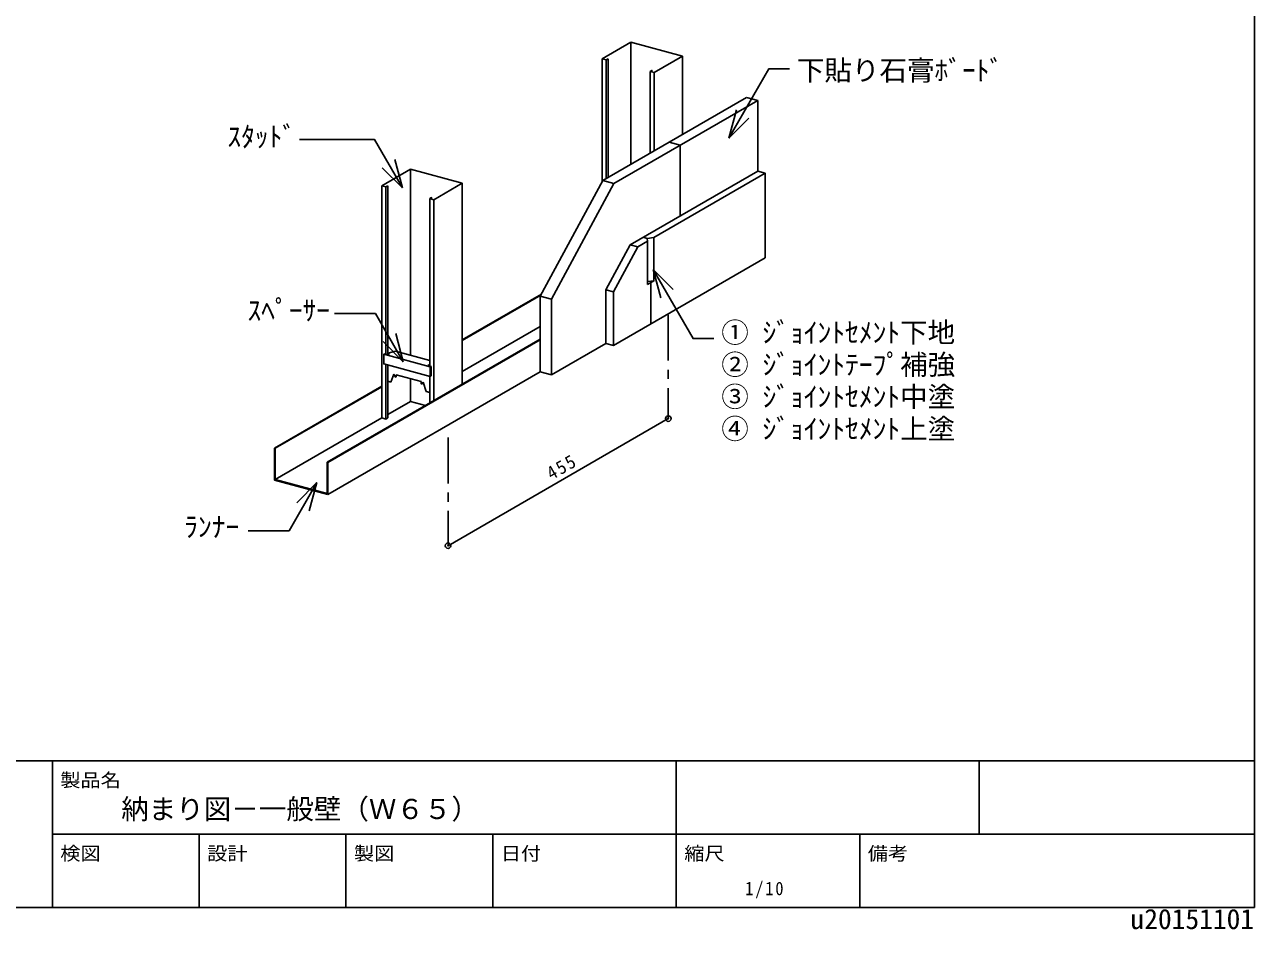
# Model space of a CAD drawing. Units: millimetres, scale not verified. Extents: x -1375 to 1375, y -973 to 950.
# Drawn here: x 34 to 1375, y -973 to 14 of the extents above; entities that cross this region are included whole.
import ezdxf
from ezdxf.enums import TextEntityAlignment as Align

# ---------------------------------------------------------------- set-up
doc = ezdxf.new("R2010")
doc.units = ezdxf.units.MM
doc.header["$LTSCALE"] = 10
doc.header["$PDMODE"] = 32
doc.header["$PDSIZE"] = 6
doc.linetypes.add('CHAIN1', pattern=[8, 5, -1, 1, -1])
for name, color, linetype in [('1-0_中心線', 4, 'CHAIN1'), ('1-1_中線', 7, 'Continuous'), ('1-2_太線１', 2, 'Continuous'), ('1-3_太線２', 3, 'Continuous'), ('1-4_細線', 4, 'Continuous'), ('1-5_寸法', 4, 'Continuous'), ('1-6_文字', 4, 'Continuous'), ('1-A_中線', 7, 'Continuous'), ('F-3_太線２', 7, 'Continuous'), ('F-5_固定文字', 7, 'Continuous'), ('F-6_文字', 4, 'Continuous')]:
    doc.layers.add(name, color=color, linetype=linetype)
doc.styles.add('ＭＳ ゴシック', font='')
doc.styles.get('ＭＳ ゴシック').set_extended_font_data('MS Gothic')

msp = doc.modelspace()

# ---------------------------------------------------------------- linework, layer by layer
at = {"layer": '1-0_中心線'}
for p, q in [((735.93, -302.86), (735.93, -416.2)), ((495.84, -436.8), (495.84, -554.82))]:
    msp.add_line(p, q, dxfattribs=at)
at = {"layer": '1-1_中線'}
for p, q in [((663.84, -23.73), (695.01, -5.73)), ((751.52, -20.87), (695.01, -5.73)), ((695.01, -5.73), (695.01, -139.02)), ((663.84, -23.73), (663.84, -157.84)), ((668.18, -24.9), (668.18, -154.51)), ((670.26, -23.7), (670.26, -153.31)), ((720.34, -38.87), (751.52, -20.87)), ((751.52, -20.87), (751.52, -106.4)), ((716, -37.71), (720.34, -38.87)), ((716, -37.71), (716, -126.91)), ((720.34, -38.87), (720.34, -124.4)), ((423.74, -162.35), (454.92, -144.35)), ((454.92, -144.35), (454.92, -347.14)), ((511.43, -159.49), (454.92, -144.35)), ((480.25, -177.49), (511.43, -159.49)), ((511.43, -159.49), (511.43, -378.65)), ((423.74, -162.35), (423.74, -415.51)), ((428.09, -163.51), (428.09, -346)), ((430.17, -162.31), (430.17, -346.43)), ((475.9, -176.32), (475.9, -358.81)), ((475.9, -176.32), (480.25, -177.49)), ((480.25, -177.49), (480.25, -396.65)), ((428.09, -357.23), (428.09, -416.67)), ((430.17, -357.78), (430.17, -415.47)), ((454.92, -372.7), (454.92, -397.51)), ((475.9, -370.04), (475.9, -399.16)), ((430.17, -411.8), (454.92, -397.51)), ((471.21, -401.87), (454.92, -397.51))]:
    msp.add_line(p, q, dxfattribs=at)
for points in [[(663.84, -23.73), (668.18, -24.9), (670.26, -23.7)], [(716, -37.71), (718.07, -36.51), (718.07, -38.26)], [(423.74, -162.35), (428.09, -163.51), (430.17, -162.31)], [(475.9, -176.32), (477.98, -175.12), (477.98, -176.88)], [(423.74, -415.51), (428.09, -416.67), (430.17, -415.47)]]:
    msp.add_lwpolyline(points, dxfattribs=at)
at = {"layer": '1-2_太線１'}
for p, q in [((694.53, -226.63), (833.35, -146.48)), ((841.61, -148.69), (833.35, -146.48)), ((720.32, -218.71), (841.61, -148.69)), ((841.61, -240.94), (841.61, -148.69)), ((668.01, -275.69), (694.53, -226.63)), ((702.79, -228.84), (694.53, -226.63)), ((702.79, -228.84), (713.4, -222.71)), ((708.6, -218.5), (712.73, -219.61)), ((713.4, -269.96), (713.4, -222.71)), ((676.27, -336.4), (841.61, -240.94)), ((713.4, -269.96), (720.32, -265.96)), ((716.86, -267.96), (716.86, -312.96)), ((668.01, -334.18), (668.01, -275.69))]:
    msp.add_line(p, q, dxfattribs=at)
for points in [[(720.32, -218.71), (712.73, -219.61), (713.4, -222.71)], [(720.32, -218.71), (720.32, -265.96), (713.4, -266.78)], [(668.01, -275.69), (676.27, -277.9), (702.79, -228.84)], [(668.01, -334.18), (676.27, -336.4), (676.27, -277.9)]]:
    msp.add_lwpolyline(points, dxfattribs=at)
at = {"layer": '1-3_太線２'}
for p, q in [((736.8, -114.89), (821.28, -66.12)), ((833.35, -69.36), (821.28, -66.12)), ((676.55, -159.88), (833.35, -69.36)), ((833.35, -146.48), (833.35, -69.36)), ((736.8, -114.89), (664.48, -156.65)), ((748.87, -118.13), (736.8, -114.89)), ((748.87, -195.25), (748.87, -118.13)), ((608.51, -285.8), (676.55, -159.88)), ((676.55, -159.88), (664.48, -156.65)), ((596.43, -365.31), (596.43, -282.57)), ((608.51, -368.54), (608.51, -285.8)), ((668.01, -334.18), (608.51, -368.54)), ((596.43, -365.31), (608.51, -368.54))]:
    msp.add_line(p, q, dxfattribs=at)
msp.add_lwpolyline([(608.51, -285.8), (596.43, -282.57), (664.48, -156.65)], dxfattribs=at)
at = {"layer": '1-4_細線'}
for p, q in [((425.81, -346.09), (426.64, -345.61)), ((425.81, -346.09), (476.52, -359.68)), ((426.64, -345.61), (430.02, -346.52)), ((432.1, -345.32), (430.02, -346.52)), ((430.6, -344.92), (438.62, -342.77)), ((432.1, -345.32), (430.6, -344.92)), ((438.62, -342.77), (475.9, -352.76)), ((473.97, -358.29), (475.9, -357.18)), ((473.97, -358.29), (477.35, -359.2)), ((476.52, -359.68), (477.35, -359.2)), ((476.52, -359.68), (476.52, -370.2)), ((477.35, -359.2), (477.35, -369.72)), ((436.96, -367.89), (433.58, -376.41)), ((438.41, -370.78), (436.96, -367.89)), ((439.38, -371.04), (438.41, -370.78)), ((476.52, -370.2), (477.35, -369.72)), ((433.58, -376.41), (430.17, -375.5)), ((466.42, -375.78), (466.42, -378.28)), ((466.42, -378.28), (467.39, -378.54)), ((467.39, -378.54), (468.84, -376.43)), ((468.84, -376.43), (472.22, -386.76)), ((472.22, -386.76), (475.9, -387.75))]:
    msp.add_line(p, q, dxfattribs=at)
for points in [[(425.81, -346.09), (425.81, -356.61), (476.52, -370.2)], [(466.42, -375.78), (439.38, -368.54), (439.38, -371.04)]]:
    msp.add_lwpolyline(points, dxfattribs=at)
at = {"layer": '1-5_寸法'}
msp.add_line((735.93, -416.2), (495.84, -554.82), dxfattribs=at)
at = {"layer": '1-5_寸法', "color": 3}
for p in [(735.93, -416.2), (495.84, -554.82)]:
    msp.add_point(p, dxfattribs=at)
at = {"layer": '1-6_文字'}
for p, q in [((801.8, -110.33), (810.07, -79.44)), ((801.8, -110.33), (823.74, -88.39)), ((446.17, -164.56), (437.9, -133.68)), ((446.17, -164.56), (424.23, -142.62)), ((719.38, -253.5), (741.32, -275.44)), ((719.38, -253.5), (727.65, -284.39)), ((416.77, -301.62), (372.29, -301.62)), ((447.14, -354.23), (416.77, -301.62)), ((447.14, -354.23), (425.2, -332.29)), ((447.14, -354.23), (438.86, -323.35)), ((352.94, -486.03), (322.56, -538.64)), ((352.94, -486.03), (331, -507.97)), ((352.94, -486.03), (344.66, -516.91)), ((322.56, -538.64), (278.09, -538.64))]:
    msp.add_line(p, q, dxfattribs=at)
for points in [[(801.8, -110.33), (845.35, -34.9), (867.88, -34.9)], [(446.17, -164.56), (415.8, -111.95), (333.94, -111.95)], [(719.38, -253.5), (762.93, -328.93), (785.46, -328.93)]]:
    msp.add_lwpolyline(points, dxfattribs=at)
at = {"layer": '1-A_中線'}
for p, q in [((511.43, -330.15), (597.61, -280.39)), ((511.43, -330.88), (597.03, -281.46)), ((511.43, -364.88), (596.43, -315.81)), ((364.04, -463.74), (596.43, -329.57)), ((364.91, -463.97), (596.43, -330.31)), ((364.91, -498.97), (596.43, -365.31)), ((306.67, -448.37), (423.74, -380.77)), ((307.54, -448.6), (423.74, -381.51)), ((307.54, -482.6), (423.74, -415.51)), ((306.67, -483.37), (306.67, -448.37)), ((306.67, -448.37), (307.54, -448.6)), ((307.54, -482.6), (307.54, -448.6)), ((364.04, -497.74), (364.04, -463.74)), ((364.04, -463.74), (364.91, -463.97)), ((364.91, -498.97), (364.91, -463.97)), ((364.91, -498.97), (306.67, -483.37)), ((364.04, -497.74), (307.54, -482.6))]:
    msp.add_line(p, q, dxfattribs=at)
at = {"layer": 'F-3_太線２', "color": 3}
for p, q in [((1374.67, 950.5), (1374.67, -949.5)), ((-1375.33, -789.5), (1374.67, -789.5)), ((64.67, -789.5), (64.67, -949.5)), ((-1375.33, -949.5), (1374.67, -949.5))]:
    msp.add_line(p, q, dxfattribs=at)
at = {"layer": 'F-3_太線２'}
for p, q in [((744.67, -949.5), (744.67, -789.5)), ((1074.67, -789.5), (1074.67, -869.5)), ((64.67, -869.5), (1374.67, -869.5)), ((224.67, -869.5), (224.67, -949.5)), ((384.67, -869.5), (384.67, -949.5)), ((544.67, -869.5), (544.67, -949.5)), ((944.67, -949.5), (944.67, -869.5))]:
    msp.add_line(p, q, dxfattribs=at)

# ---------------------------------------------------------------- texts
at = {"layer": '1-5_寸法', "insert": (608.82, -483.82), "char_height": 14.66, "attachment_point": 7, "rotation": 30, "style": 'ＭＳ ゴシック'}
msp.add_mtext('\\T1.21;\\W0.95;455', dxfattribs=at)
at = {"layer": '1-6_文字', "style": 'ＭＳ ゴシック'}
for s, p in [('下貼り石膏ﾎﾞｰﾄﾞ', (876.05, -53.94)), ('ｽﾀｯﾄﾞ', (255.42, -126.23)), ('ｽﾍﾟｰｻｰ', (277.3, -315.8)), ('① ｼﾞｮｲﾝﾄｾﾒﾝﾄ下地', (793.63, -339.89)), ('② ｼﾞｮｲﾝﾄﾃｰﾌﾟ補強', (793.63, -374.89)), ('③ ｼﾞｮｲﾝﾄｾﾒﾝﾄ中塗', (793.63, -409.89)), ('④ ｼﾞｮｲﾝﾄｾﾒﾝﾄ上塗', (793.63, -444.89)), ('ﾗﾝﾅｰ', (208.39, -551.78))]:
    msp.add_text(s, height=21.99, dxfattribs=at).set_placement(p, align=Align.BOTTOM_LEFT)
at = {"layer": '1-6_文字', "color": 7, "style": 'ＭＳ ゴシック'}
msp.add_text('u20151101', height=21.99, dxfattribs=at).set_placement((1239.67, -979.5), align=Align.BOTTOM_LEFT)
at = {"layer": 'F-5_固定文字', "color": 4, "style": 'ＭＳ ゴシック', "width": 1.1}
for s, p in [('製品名', (73.3, -822.17)), ('検図', (73.3, -902.17)), ('設計', (233.3, -902.17)), ('製図', (393.3, -902.17)), ('日付', (553.3, -902.17)), ('縮尺', (753.3, -902.17)), ('備考', (953.3, -902.17))]:
    msp.add_text(s, height=14.66, dxfattribs=at).set_placement(p, align=Align.BOTTOM_LEFT)
at = {"layer": 'F-6_文字', "style": 'ＭＳ ゴシック'}
msp.add_text('納まり図－一般壁（Ｗ６５）', height=21.99, dxfattribs=at).set_placement((139.67, -859.5), align=Align.BOTTOM_LEFT)
at = {"layer": 'F-6_文字', "insert": (819.67, -939.5), "char_height": 14.66, "attachment_point": 7, "style": 'ＭＳ ゴシック'}
msp.add_mtext('\\T1.22;\\W0.9;1/10', dxfattribs=at)

doc.saveas('drawing.dxf')
